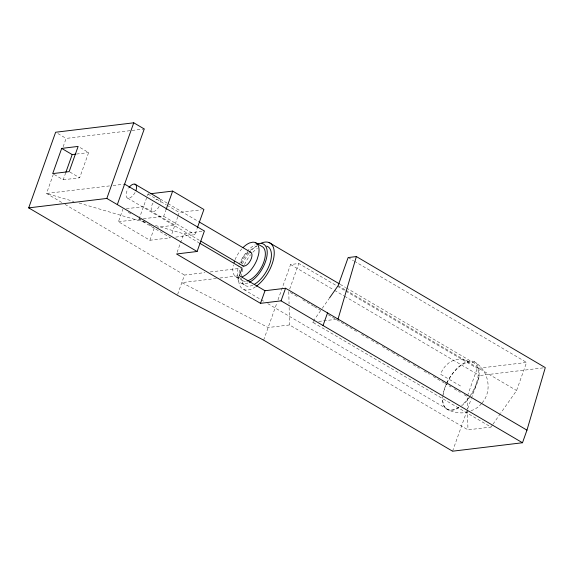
<?xml version="1.0" encoding="UTF-8"?>
<svg xmlns="http://www.w3.org/2000/svg" width="574" height="574" viewBox="0 0 574 574"><rect width="100%" height="100%" fill="white"/><g stroke="black" fill="none" stroke-linecap="round" stroke-linejoin="round"><path stroke-width="0.43" stroke-dasharray="2.87 2.15" d="M177.804 216.685L171.382 235.247M178.083 215.838L179.217 212.445L201.259 209.811M53.353 174.274L46.516 193.452L61.935 202.572M63.154 146.75L66.125 138.413L144.253 128.971M54.207 174.496L63.205 179.784L65.594 173.061M63.205 179.784L79.65 177.797L88.626 152.584L78.882 146.851M118.438 221.743L138.994 219.261L170.485 237.772L149.929 240.255L118.438 221.743L122.929 209.137M138.994 219.261L147.08 196.573M147.375 195.734L147.977 194.048L149.735 193.84M149.929 240.255L154.413 227.648M143.4 218.73L163.669 216.276L165.764 210.4M177.136 252.295L183.716 233.805L204.387 231.006M175.723 237.105L194.909 234.673L197.004 228.796M177.624 294.397L184.505 275.068L204.875 272.607M263.645 340.145L276.812 303.172M278.01 299.807L290.573 264.514L298.796 263.516L336.651 285.766M289.676 289.138L298.796 263.516M467.523 395.673L477.238 368.4L526.58 362.438L516.578 390.535L500.707 413.18M452.577 451.2L471.132 399.095M471.426 398.256L479.505 375.561L543.521 367.826M482.074 402.998C492.958 390.356 488.409 369.807 474.189 361.713M492.514 424.868L490.978 427.056L312.543 322.172L321.756 309.027M322.265 308.295L328.924 298.796M493.023 424.136L500.191 413.904M481.536 403.572L478.845 406.449L475.487 408.817L470.967 410.855M468.032 411.924C461.324 414.033 453.912 412.505 447.627 409.671M76.507 154.047L88.626 152.584M126.352 208.728L143.486 206.654L174.977 225.166L157.843 227.232M210.192 271.968L240.305 268.323M216.355 278.462L181.815 282.63L268.13 327.539L289.511 324.956L467.954 429.84L490.978 427.056M219.899 278.031L238.497 275.785M312.543 322.172L314.301 321.964M318.692 321.433L338.036 319.094M109.526 185.919L46.516 193.452L73.96 201.524M113.078 185.495L123.726 184.225M79.104 203.038L145.99 222.712L139.052 218.622M155.418 225.482L183.716 233.805L199.078 242.838M348.145 257.554L353.548 260.732M354.323 261.184L526.58 362.438M340.21 284.36L345.62 287.538M346.395 287.99L473.155 362.495M338.136 285.651L345.089 289.734M345.864 290.193L516.578 390.535M337.419 286.218L345.146 290.76M345.921 291.212L477.238 368.4M290.573 264.514L333.759 289.899M334.534 290.351L343.783 295.789M344.558 296.241L479.505 375.561M57.881 133.57L66.125 138.413M160.318 199.092L167.249 203.167M168.017 203.619L198.805 221.715M147.977 194.048L166.259 204.818M167.027 205.27L179.217 212.445M460.491 385.979L440.545 374.255A26.734 21.848 85.6 0 1 469.482 361.979M163.669 216.276L194.909 234.673M290.336 292.525L298.839 297.519M302.699 299.786L310.426 304.328M311.194 304.78L313.512 306.143M314.287 306.595L320.464 310.233M328.192 314.767L358.312 332.475M361.405 334.29L368.357 338.38M371.45 340.195L379.17 344.737M382.262 346.553L391.533 351.998M392.3 352.458L400.028 356.992M403.12 358.815L410.073 362.897M413.158 364.712L419.343 368.343M423.971 371.069L429.381 374.248M433.241 376.515L444.061 382.872M444.828 383.332L451.013 386.962M454.099 388.777L460.276 392.408M464.144 394.682L467.229 396.498L467.494 408.781M127.643 198.152L199.228 240.226M69.906 172.064L79.65 177.797M128.303 212.301L131.374 214.109M149.039 224.491L153.645 227.196M236.452 277.106L242.752 280.808M241.905 283.47L246.103 285.938M243.778 289.526L263.875 301.336M267.742 303.61L447.828 409.463M65.02 204.394L184.505 275.068M467.516 409.657L467.954 429.84M288.794 291.614L289.059 303.897M289.138 307.406L289.511 324.956M159.881 199.53A7.032 3.523 -59.6 0 1 159.873 204.832M159.127 206.475A7.032 3.523 -59.6 0 1 152.096 211.124A7.032 3.523 -59.6 0 1 153.488 202.292M155.834 199.86A7.032 3.523 -59.6 0 1 157.046 199.149M446.802 383.224A26.734 13.396 -59.6 0 1 474.131 362.99A26.734 13.396 -59.6 0 1 469.302 396.964M468.793 397.653A26.734 13.396 -59.6 0 1 461.711 405.151M458.834 407.231A26.734 13.396 -59.6 0 1 442.748 397.452M442.812 396.648A26.734 13.396 -59.6 0 1 446.436 384.006M255.566 286.785A26.734 13.396 -59.6 0 1 238.856 275.9M242.386 264.069A26.734 13.396 -59.6 0 1 249.188 253.019M251.936 249.905A26.734 13.396 -59.6 0 1 256.549 245.844M252.912 285.113A22.508 11.279 -59.6 0 1 241.496 278.354M241.453 276.768A22.508 11.279 -59.6 0 1 244.172 265.367M244.502 264.607A22.508 11.279 -59.6 0 1 250.637 254.713M252.847 252.251A22.508 11.279 -59.6 0 1 257.389 248.442M247.961 282.975A22.508 11.279 -59.6 0 1 238.784 266.042M239.365 264.413A22.508 11.279 -59.6 0 1 255.143 244.818M245.414 281.267A19.695 9.873 -59.6 0 1 239.494 276.474M239.128 272.894A19.695 9.873 -59.6 0 1 239.659 268.682M241.353 263.351A19.695 9.873 -59.6 0 1 248.054 252.617M250.271 250.372A19.695 9.873 -59.6 0 1 259.075 245.88M239.121 277.565A19.695 9.873 -59.6 0 1 233.36 264.98M235.053 259.649A19.695 9.873 -59.6 0 1 241.762 248.915M135.098 192.455A7.914 3.968 -59.6 0 1 127.328 198.016A7.914 3.968 -59.6 0 1 128.16 188.667M241.475 263.05A7.914 3.968 -59.6 0 1 247.982 252.316M446.794 382.98A27.437 13.754 -59.6 0 1 474.583 361.907A27.437 13.754 -59.6 0 1 470.745 395.845M470.25 396.548A27.437 13.754 -59.6 0 1 461.833 405.631M458.949 407.669A27.437 13.754 -59.6 0 1 442.676 397.739M443.078 394.338A27.437 13.754 -59.6 0 1 446.436 383.762"/><path stroke-width="0.86" d="M338.036 319.094L356.368 256.564L545.3 367.611L526.968 430.141L522.484 442.748L452.577 451.2L263.645 340.145L177.33 295.237L28.7 207.881L55.635 132.242L133.764 122.8L144.253 128.971L117.318 204.602M234.056 262.698L234.515 261.177M61.683 148.401L52.708 173.613L69.153 171.626L78.129 146.413L61.683 148.401L72.18 154.571L75.646 154.155M65.895 172.222L72.18 154.571M28.7 207.881L106.829 198.439L133.764 122.8M166.065 209.56L172.659 191.092L203.899 209.488L197.305 227.957M522.484 442.748L281.066 300.848L260.503 303.337L176.534 253.981L197.097 251.491L204.387 231.006L124.615 184.118M260.503 303.337L264.994 290.731L285.558 288.241L526.968 430.141M281.066 300.848L285.558 288.241M323.047 325.53L327.539 312.923M329.433 298.071L338.136 285.651L348.145 257.554L356.368 256.564M150.618 193.732L172.659 191.092M269.106 242.558L339.442 283.9M255.444 242.644L261.737 246.339A19.695 9.873 -59.6 0 1 262.971 264.191A19.695 9.873 -59.6 0 1 246.935 281.045M134.919 184.168L159.55 198.64M199.573 222.167L250.379 252.029M200.771 241.13L243.103 266.02M199.845 243.283L242.077 268.115L239.387 275.678L264.994 290.731M106.829 198.439L197.097 251.491M261.156 243.168A26.734 13.396 -59.6 0 1 274.078 255.782A26.734 13.396 -59.6 0 1 256.334 286.239M256.528 244.18A22.508 11.279 -59.6 0 1 266.795 256.901A22.508 11.279 -59.6 0 1 249.346 282.336M266.788 246.153A22.508 11.279 -59.6 0 1 269.902 263.574A22.508 11.279 -59.6 0 1 254.189 284.453M242.25 276.826A19.695 9.873 -59.6 0 0 257.145 259.326L258.53 254.77A19.695 9.873 -59.6 0 0 252.775 242.178L249.647 242.924A19.695 9.873 -59.6 0 0 242.859 247.746M128.942 187.554A7.914 3.968 -59.6 0 1 135.084 184.225A7.914 3.968 -59.6 0 1 135.909 190.597M249.267 251.936A7.914 3.968 -59.6 0 1 250.558 260.316A7.914 3.968 -59.6 0 1 242.242 265.446"/></g></svg>
